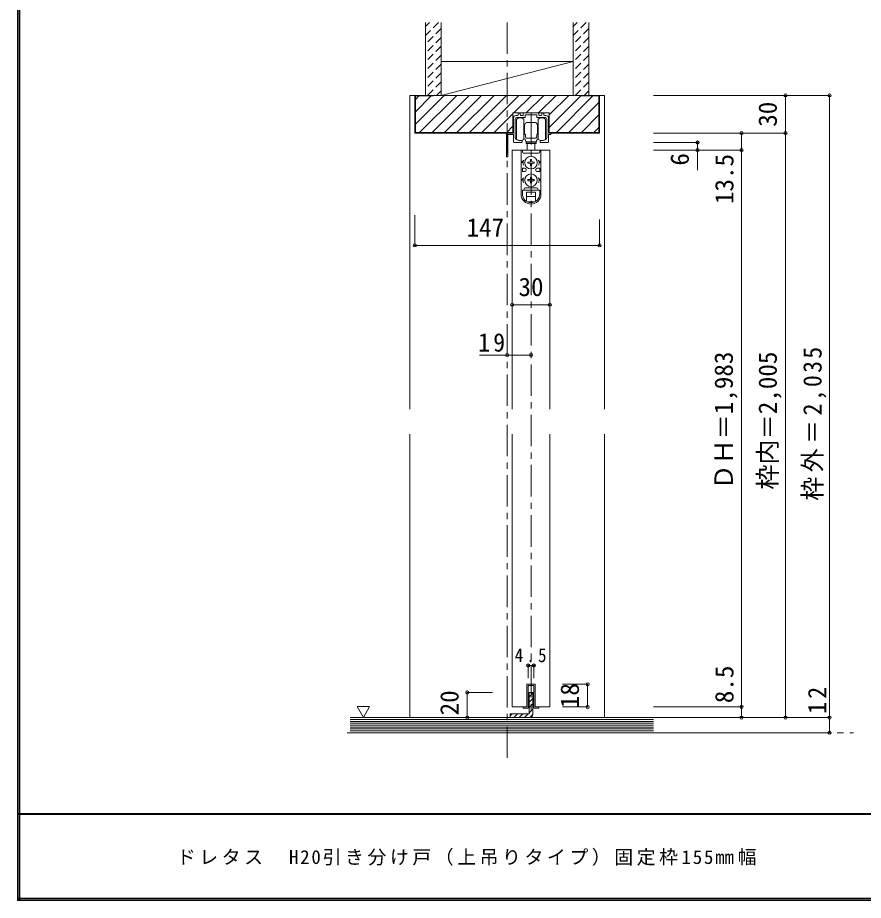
# Model space of a CAD drawing. Units: millimetres at full size, sheet at 1:5. Extents: x -973 to 977, y -718 to 696.
# Drawn here: x -973 to -300, y -701 to 1 of the extents above; entities that cross this region are included whole.
import ezdxf
from ezdxf.enums import TextEntityAlignment as Align

# ---------------------------------------------------------------- set-up
doc = ezdxf.new("R2010")
doc.units = ezdxf.units.MM
doc.header["$LTSCALE"] = 5
doc.header["$PDMODE"] = 32
doc.header["$PDSIZE"] = 2.5
doc.linetypes.add('CHAIN1', pattern=[8, 5, -1, 1, -1])
doc.linetypes.add('DASHED1', pattern=[1.8, 1.2, -0.6])
for name, color, linetype, lineweight in [('0-1_通り芯', 4, 'CHAIN1', 9), ('0-2_柱', 7, 'Continuous', 9), ('0-3_仕上げ', 2, 'Continuous', 9), ('0-4_枠', 3, 'Continuous', 9), ('0-6_扉', 2, 'Continuous', 9), ('0-7_金物', 7, 'Continuous', 9), ('0-A_文字', 7, 'Continuous', 9), ('0-B_寸法', 7, 'Continuous', 9), ('0-C_ハッチ', 4, 'DASHED1', 9), ('F-1_枠', 6, 'Continuous', 9)]:
    doc.layers.add(name, color=color, linetype=linetype, lineweight=lineweight)
doc.layers.add('F-A_文字', color=7, linetype='Continuous')
doc.styles.add('ＭＳ ゴシック', font='')
doc.styles.get('ＭＳ ゴシック').set_extended_font_data('MS Gothic')

# ---------------------------------------------------------------- blocks, each defined once
blk = doc.blocks.new('レール金物(幕板付)')
at = {"layer": '0-7_金物', "lineweight": 18}
for p, q in [((-13.092, 7.847), (-11.742, 7.847)), ((-11.242, 8.347), (-11.242, 9.347)), ((-10.742, 9.847), (-10.242, 9.847)), ((-9.742, 9.347), (-9.742, 8.347)), ((-9.242, 7.847), (-7.742, 7.847)), ((-7.242, 8.347), (-7.242, 9.347)), ((-6.742, 9.847), (4.558, 9.847)), ((-5.742, 8.047), (-5.742, 6.647)), ((3.558, 6.647), (3.558, 8.047)), ((5.058, 9.347), (5.058, 8.347)), ((5.558, 7.847), (7.058, 7.847)), ((7.558, 8.347), (7.558, 9.347)), ((8.058, 9.847), (8.558, 9.847)), ((9.058, 9.347), (9.058, 8.347)), ((9.558, 7.847), (10.908, 7.847)), ((-13.592, 4.847), (-13.592, -9.939)), ((-6.042, 6.347), (-12.092, 6.347)), ((9.908, 6.347), (3.858, 6.347)), ((11.408, -9.939), (11.408, 4.847)), ((18.508, -6.353), (18.508, -24.553)), ((-8.742, -13.653), (-14.592, -13.653)), ((-8.242, -12.265), (-8.242, -13.153)), ((6.058, -13.153), (6.058, -12.265)), ((6.437, -11.975), (7.679, -12.153)), ((12.408, -13.653), (6.558, -13.653)), ((17.308, -24.553), (17.308, -7.553))]:
    blk.add_line(p, q, dxfattribs=at)
for points in [[(3.258, 8.347), (-0.792, 8.347), (-1.092, 8.647), (-1.392, 8.347), (-5.442, 8.347)], [(-16.492, -6.153), (-15.092, -6.153), (-15.092, 5.847)], [(12.908, 5.847), (12.908, -6.153), (18.308, -6.153)], [(-15.092, -13.153), (-15.092, -7.353), (-16.492, -7.353)], [(17.108, -7.353), (12.908, -7.353), (12.908, -13.153)]]:
    blk.add_lwpolyline(points, dxfattribs=at)
for centre, radius, start, end in [((-13.092, 5.847), 2, 90, 180), ((-11.742, 8.347), 0.5, 270, 0), ((-10.742, 9.347), 0.5, 90, 180), ((-10.242, 9.347), 0.5, 0, 90), ((-9.242, 8.347), 0.5, 180, 270), ((-7.742, 8.347), 0.5, 270, 0), ((-6.742, 9.347), 0.5, 90, 180), ((-5.442, 8.047), 0.3, 90, 180), ((3.258, 8.047), 0.3, 360, 90), ((4.558, 9.347), 0.5, 360, 90), ((5.558, 8.347), 0.5, 180, 270), ((7.058, 8.347), 0.5, 270, 360), ((8.058, 9.347), 0.5, 90, 180), ((8.558, 9.347), 0.5, 360, 90), ((9.558, 8.347), 0.5, 180, 270), ((10.908, 5.847), 2, 0, 90), ((-12.092, 4.847), 1.5, 90, 180), ((-6.042, 6.647), 0.3, 270, 360), ((3.858, 6.647), 0.3, 180, 270), ((9.908, 4.847), 1.5, 0, 90), ((-16.492, -6.753), 0.6, 90, 270), ((18.308, -6.353), 0.2, 0, 90), ((-14.592, -13.153), 0.5, 180, 270), ((-13.292, -9.939), 0.3, 180, 192.08406), ((-11.63, -9.583), 2, 192.08406, 228.89829), ((-9.863, -7.153), 5, 231.94944, 270), ((-9.95, -7.112), 5.042, 270.99736, 285.28454), ((-8.742, -13.153), 0.5, 270, 0), ((-8.542, -12.265), 0.3, 360, 105.31651), ((6.358, -12.265), 0.3, 74.68349, 180), ((6.558, -13.153), 0.5, 180, 270), ((7.679, -7.153), 5, 270, 308.05056), ((9.446, -9.583), 2, 311.10171, 347.91594), ((11.108, -9.939), 0.3, 347.91594, 0), ((12.408, -13.153), 0.5, 270, 360), ((17.108, -7.553), 0.2, 360, 90), ((17.908, -24.553), 0.6, 180, 0)]:
    blk.add_arc(centre, radius, start, end, dxfattribs=at)
blk = doc.blocks.new('戸車(上吊)')
at = {"layer": '0-7_金物'}
for p, q in [((-11.601, 12.792), (-11.601, 28.792)), ((-5.601, 28.792), (-5.601, 20.792)), ((5.599, 28.792), (5.599, 20.792)), ((11.599, 12.792), (11.599, 28.792)), ((-5.601, 24.792), (-5.301, 24.792)), ((-5.601, 23.292), (-5.101, 23.292)), ((-5.101, 24.592), (-5.301, 24.792)), ((-5.301, 23.292), (-5.101, 23.492)), ((-5.101, 24.792), (-5.101, 20.792)), ((-5.001, 24.792), (-5.101, 24.792)), ((-3.501, 26.292), (-0.001, 26.292)), ((3.499, 26.292), (-0.001, 26.292)), ((4.999, 24.792), (5.099, 24.792)), ((5.099, 24.792), (5.099, 20.792)), ((5.099, 24.592), (5.299, 24.792)), ((5.299, 23.292), (5.099, 23.492)), ((5.599, 23.292), (5.099, 23.292)), ((5.599, 24.792), (5.299, 24.792)), ((-5.601, 20.792), (-5.601, 12.792)), ((-5.601, 18.292), (-5.101, 18.292)), ((-5.601, 16.792), (-5.301, 16.792)), ((-5.101, 18.092), (-5.301, 18.292)), ((-5.101, 16.992), (-5.301, 16.792)), ((-5.101, 16.792), (-5.101, 20.792)), ((-5.001, 16.792), (-5.101, 16.792)), ((-4.501, 14.792), (-4.501, 16.292)), ((4.499, 14.792), (4.499, 16.292)), ((4.999, 16.792), (5.099, 16.792)), ((5.099, 16.792), (5.099, 20.792)), ((5.099, 18.092), (5.299, 18.292)), ((5.599, 18.292), (5.099, 18.292)), ((5.099, 16.992), (5.299, 16.792)), ((5.599, 16.792), (5.299, 16.792)), ((5.599, 20.792), (5.599, 12.792)), ((-4.001, 10.492), (-4.001, 9.492)), ((3.999, 10.492), (-4.001, 10.492)), ((-4.001, 9.492), (3.999, 9.492)), ((-3.501, 13.792), (-0.001, 13.792)), ((-0.001, 10.792), (-3.501, 10.792)), ((-3.001, 10.792), (-3.001, 10.492)), ((-3.001, 4.292), (-3.001, 9.492)), ((3.499, 13.792), (-0.001, 13.792)), ((-0.001, 10.792), (3.499, 10.792)), ((2.999, 10.792), (2.999, 10.492)), ((2.999, 9.492), (2.999, 4.292)), ((3.999, 10.492), (3.999, 9.492)), ((-7.9, 4.292), (-7.9, -30.608)), ((-7.857, 4.292), (7.943, 4.292)), ((-6.9, 4.292), (-6.9, 2.792)), ((-5.9, 1.792), (5.9, 1.792)), ((6.9, 4.292), (6.9, 2.792)), ((7.9, 4.292), (7.9, -30.608)), ((-5.657, -3.708), (-7.5, -5.708)), ((-6.4, -5.708), (-7.5, -5.708)), ((-0.52, -5.188), (-2.45, -5.222)), ((-2.45, -5.222), (-2.45, -6.194)), ((-0.52, -6.227), (-2.45, -6.194)), ((-0.52, -5.188), (-0.486, -3.258)), ((-0.52, -6.227), (-0.486, -8.158)), ((0.486, -3.258), (-0.486, -3.258)), ((0.52, -5.188), (0.486, -3.258)), ((0.52, -6.227), (0.486, -8.158)), ((0.52, -5.188), (2.45, -5.222)), ((0.52, -6.227), (2.45, -6.194)), ((2.45, -6.194), (2.45, -5.222)), ((5.657, -3.708), (7.5, -5.708)), ((6.4, -5.708), (7.5, -5.708)), ((-6.9, -10.208), (-6.9, -12.708)), ((-4.9, -10.208), (-6.9, -10.208)), ((-4.9, -12.708), (-6.9, -12.708)), ((-3.9, -11.208), (-3.9, -11.708)), ((-0.486, -8.158), (0.486, -8.158)), ((3.9, -11.208), (3.9, -11.708)), ((4.9, -10.208), (6.9, -10.208)), ((4.9, -12.708), (6.9, -12.708)), ((6.9, -10.208), (6.9, -12.708)), ((-5.657, -17.708), (-7.5, -19.708)), ((-6.4, -19.708), (-7.5, -19.708)), ((-0.52, -19.188), (-2.45, -19.222)), ((-2.45, -19.222), (-2.45, -20.194)), ((-0.52, -20.227), (-2.45, -20.194)), ((-0.52, -19.188), (-0.486, -17.258)), ((-0.52, -20.227), (-0.486, -22.158)), ((0.486, -17.258), (-0.486, -17.258)), ((0.52, -19.188), (0.486, -17.258)), ((0.52, -20.227), (0.486, -22.158)), ((0.52, -19.188), (2.45, -19.222)), ((0.52, -20.227), (2.45, -20.194)), ((2.45, -20.194), (2.45, -19.222)), ((5.657, -17.708), (7.5, -19.708)), ((6.4, -19.708), (7.5, -19.708)), ((-6.4, -27.708), (6.4, -27.708)), ((-4.4, -25.708), (4.4, -25.708)), ((-0.486, -22.158), (0.486, -22.158)), ((-6.9, -30.608), (-6.9, -28.208)), ((-3.5, -29.208), (3.5, -29.208)), ((-3.5, -36.554), (-3.5, -29.208)), ((-3.5, -32.708), (3.5, -32.708)), ((3.5, -36.554), (3.5, -29.208)), ((6.9, -30.608), (6.9, -28.208)), ((-3.028, -36.808), (3.028, -36.808))]:
    blk.add_line(p, q, dxfattribs=at)
for centre in [(0, -5.708), (0, -19.708)]:
    blk.add_circle(centre, 5, dxfattribs=at)
for centre, radius, start, end in [((-8.601, 24.792), 5, 53.1301, 126.8699), ((8.599, 24.792), 5, 53.1301, 126.8699), ((-5.001, 25.292), 0.5, 270, 0), ((-3.501, 25.292), 1, 90, 180), ((3.499, 25.292), 1, 0, 90), ((4.999, 25.292), 0.5, 180, 270), ((-5.001, 16.292), 0.5, 0, 90), ((-3.501, 14.792), 1, 180, 270), ((3.499, 14.792), 1, 270, 0), ((4.999, 16.292), 0.5, 90, 180), ((-8.601, 16.792), 5, 233.1301, 306.8699), ((-6.501, 11.792), 2, 0, 63.25632), ((-3.501, 11.792), 1, 180, 270), ((3.499, 11.792), 1, 270, 0), ((6.499, 11.792), 2, 116.74368, 180), ((8.599, 16.792), 5, 233.1301, 306.8699), ((-5.9, 2.792), 1, 180, 270), ((5.9, 2.792), 1, 270, 0), ((0, -5.708), 6.4, 167.82427, 198.20996), ((0, -5.708), 6.4, 341.79004, 12.17573), ((-4.9, -11.208), 1, 0, 90), ((-4.9, -11.708), 1, 270, 0), ((4.9, -11.208), 1, 90, 180), ((4.9, -11.708), 1, 180, 270), ((0, -19.708), 6.4, 167.82427, 198.20996), ((0, -19.708), 6.4, 341.79004, 12.17573), ((-6.4, -28.208), 0.5, 90, 180), ((-6.4, -26.708), 1, 270, 0), ((-4.4, -26.708), 1, 90, 180), ((4.4, -26.708), 1, 0, 90), ((6.4, -26.708), 1, 180, 270), ((6.4, -28.208), 0.5, 0, 90), ((0, -30.808), 7.9, 180, 0), ((0, -30.608), 6.9, 180, 0)]:
    blk.add_arc(centre, radius, start, end, dxfattribs=at)

msp = doc.modelspace()

# ---------------------------------------------------------------- linework, layer by layer
at = {"layer": '0-1_通り芯'}
for p, q in [((-583.823, -2.5), (-583.823, -587.474)), ((-564.823, -74.5), (-564.823, -555.5)), ((-711.213, -567.5), (-308.323, -567.5))]:
    msp.add_line(p, q, dxfattribs=at)
at = {"layer": '0-2_柱'}
for p, q in [((-531.323, -33.5), (-636.323, -60.5)), ((-636.323, -33.5), (-636.323, -60.5)), ((-531.323, -33.5), (-636.323, -33.5)), ((-531.323, -60.5), (-531.323, -33.5)), ((-636.323, -60.5), (-531.323, -60.5))]:
    msp.add_line(p, q, dxfattribs=at)
at = {"layer": '0-3_仕上げ'}
for p, q in [((-648.823, -2.5), (-648.823, -60.5)), ((-636.323, -2.5), (-636.323, -60.5)), ((-531.323, -2.5), (-531.323, -60.5)), ((-518.823, -2.5), (-518.823, -60.5)), ((-648.823, -60.5), (-636.323, -60.5)), ((-531.323, -60.5), (-518.823, -60.5)), ((-708.823, -555.5), (-467.323, -555.5)), ((-708.823, -567.5), (-467.323, -567.5))]:
    msp.add_line(p, q, dxfattribs=at)
at = {"layer": '0-3_仕上げ', "color": 7}
for p, q in [((-708.823, -557), (-467.323, -557)), ((-708.823, -558.5), (-467.323, -558.5)), ((-708.823, -560), (-467.323, -560)), ((-708.823, -561.5), (-467.323, -561.5)), ((-708.823, -563), (-467.323, -563)), ((-708.823, -564.5), (-467.323, -564.5)), ((-708.823, -566), (-467.323, -566))]:
    msp.add_line(p, q, dxfattribs=at)
at = {"layer": '0-4_枠', "color": 4}
for p, q in [((-657.323, -60.5), (-661.323, -60.5)), ((-661.323, -60.5), (-661.323, -310.085)), ((-510.323, -60.5), (-506.323, -60.5)), ((-506.323, -60.5), (-506.323, -310.085)), ((-661.323, -330.085), (-661.323, -555.5)), ((-506.323, -330.085), (-506.323, -555.5))]:
    msp.add_line(p, q, dxfattribs=at)
at = {"layer": '0-4_枠'}
for p, q in [((-510.323, -60.5), (-657.323, -60.5)), ((-657.323, -90.5), (-657.323, -60.5)), ((-642.323, -61), (-656.823, -61)), ((-656.823, -90), (-656.823, -61)), ((-642.323, -60.5), (-642.323, -61)), ((-525.323, -61), (-525.323, -60.5)), ((-525.323, -61), (-510.823, -61)), ((-510.823, -90), (-510.823, -61)), ((-510.323, -90.5), (-510.323, -60.5)), ((-579.223, -90.5), (-579.223, -74.5)), ((-579.223, -90.5), (-657.323, -90.5)), ((-579.223, -90), (-656.823, -90)), ((-510.823, -90), (-550.423, -90)), ((-510.323, -90.5), (-550.423, -90.5))]:
    msp.add_line(p, q, dxfattribs=at)
msp.add_lwpolyline([(-550.423, -90.5), (-550.423, -74.5), (-579.223, -74.5)], dxfattribs=at)
at = {"layer": '0-6_扉', "color": 6}
for p, q in [((-549.823, -104), (-579.823, -104)), ((-579.823, -104), (-579.823, -310.085)), ((-549.823, -104), (-549.823, -310.085)), ((-579.823, -330.085), (-579.823, -547)), ((-549.823, -330.085), (-549.823, -547)), ((-568.073, -529), (-568.073, -547)), ((-561.573, -529), (-568.073, -529)), ((-561.573, -529), (-561.573, -547)), ((-568.073, -547), (-579.823, -547)), ((-549.823, -547), (-561.573, -547))]:
    msp.add_line(p, q, dxfattribs=at)
at = {"layer": '0-7_金物'}
for p, q in [((-568.073, -547), (-568.073, -529)), ((-568.073, -529), (-561.573, -529)), ((-567.073, -548), (-567.073, -530)), ((-562.573, -530), (-567.073, -530)), ((-562.573, -530), (-562.573, -548)), ((-561.573, -529), (-561.573, -547)), ((-571.073, -547), (-568.073, -547)), ((-571.073, -548), (-571.073, -547)), ((-561.573, -547), (-558.573, -547)), ((-558.573, -547), (-558.573, -548)), ((-567.073, -548), (-571.073, -548)), ((-562.573, -548), (-558.573, -548))]:
    msp.add_line(p, q, dxfattribs=at)
at = {"layer": '0-7_金物', "color": 3}
for p, q in [((-566.323, -535.5), (-563.323, -535.5)), ((-566.323, -535.5), (-566.323, -552.5)), ((-563.323, -552.5), (-563.323, -535.5)), ((-581.323, -552.5), (-581.323, -555.5)), ((-581.323, -552.5), (-566.323, -552.5)), ((-566.323, -555.5), (-581.323, -555.5))]:
    msp.add_line(p, q, dxfattribs=at)
msp.add_arc((-566.323, -552.5), 3, 270, 0, dxfattribs=at)
at = {"layer": '0-A_文字'}
for p, q in [((-703.258, -546.686), (-693.258, -546.686)), ((-703.258, -546.686), (-698.258, -555.347)), ((-693.258, -546.686), (-698.258, -555.347))]:
    msp.add_line(p, q, dxfattribs=at)
at = {"layer": '0-B_寸法', "color": 4}
for p, q in [((-327.323, -60.5), (-467.323, -60.5)), ((-362.323, -60.5), (-362.323, -555.5)), ((-327.323, -567.5), (-327.323, -60.5)), ((-362.323, -90.5), (-467.323, -90.5)), ((-397.323, -90.5), (-397.323, -555.5)), ((-432.323, -98), (-467.323, -98)), ((-432.323, -119.936), (-432.323, -98)), ((-397.323, -104), (-467.323, -104)), ((-657.323, -179.804), (-657.323, -155.746)), ((-510.323, -179.804), (-510.323, -159.246)), ((-657.323, -179.804), (-510.323, -179.804)), ((-579.823, -227.057), (-549.823, -227.057)), ((-564.823, -267.057), (-605.823, -267.057)), ((-567.073, -514), (-567.073, -524)), ((-567.073, -514), (-562.573, -514)), ((-562.573, -514), (-562.573, -524)), ((-519.823, -529), (-539.823, -529)), ((-519.823, -547), (-519.823, -529)), ((-615.573, -555.5), (-615.573, -535.5)), ((-615.573, -535.5), (-595.573, -535.5)), ((-519.823, -547), (-539.823, -547)), ((-397.323, -547), (-467.323, -547)), ((-615.573, -555.5), (-595.573, -555.5)), ((-327.323, -555.5), (-467.323, -555.5)), ((-327.323, -567.5), (-467.323, -567.5))]:
    msp.add_line(p, q, dxfattribs=at)
at = {"layer": '0-B_寸法'}
for p in [(-362.323, -60.5), (-327.323, -60.5), (-397.323, -90.5), (-362.323, -90.5), (-432.323, -98), (-432.323, -104), (-397.323, -104), (-657.323, -179.804), (-510.323, -179.804), (-579.823, -227.057), (-549.823, -227.057), (-583.823, -267.057), (-564.823, -267.057), (-567.073, -514), (-562.573, -514), (-519.823, -529), (-615.573, -535.5), (-519.823, -547), (-397.323, -547), (-615.573, -555.5), (-397.323, -555.5), (-362.323, -555.5), (-362.323, -555.5), (-327.323, -555.5), (-327.323, -567.5)]:
    msp.add_point(p, dxfattribs=at)
at = {"layer": '0-C_ハッチ'}
for p, q in [((-638.54, -2.5), (-648.823, -12.782)), ((-645.612, -2.5), (-648.823, -5.711)), ((-521.04, -2.5), (-531.323, -12.782)), ((-528.112, -2.5), (-531.323, -5.711)), ((-636.323, -7.353), (-648.823, -19.853)), ((-518.823, -7.353), (-531.323, -19.853)), ((-636.323, -14.424), (-648.823, -26.924)), ((-518.823, -14.424), (-531.323, -26.924)), ((-636.323, -21.495), (-648.823, -33.995)), ((-518.823, -21.495), (-531.323, -33.995)), ((-636.323, -28.566), (-648.823, -41.066)), ((-518.823, -28.566), (-531.323, -41.066)), ((-636.323, -35.637), (-648.823, -48.137)), ((-518.823, -35.637), (-531.323, -48.137)), ((-636.323, -42.709), (-648.823, -55.209)), ((-518.823, -42.709), (-531.323, -55.209)), ((-636.323, -49.78), (-647.043, -60.5)), ((-518.823, -49.78), (-529.543, -60.5)), ((-636.323, -56.851), (-639.972, -60.5)), ((-518.823, -56.851), (-522.472, -60.5))]:
    msp.add_line(p, q, dxfattribs=at)
at = {"layer": '0-C_ハッチ', "linetype": 'Continuous'}
for p, q in [((-656.823, -83.472), (-633.85, -60.5)), ((-656.823, -73.573), (-644.25, -61)), ((-656.823, -63.673), (-654.149, -61)), ((-653.451, -90), (-623.951, -60.5)), ((-643.551, -90), (-614.051, -60.5)), ((-633.652, -90), (-604.152, -60.5)), ((-594.252, -60.5), (-623.752, -90)), ((-613.853, -90), (-584.353, -60.5)), ((-603.953, -90), (-574.453, -60.5)), ((-578.554, -74.5), (-564.554, -60.5)), ((-568.654, -74.5), (-554.654, -60.5)), ((-558.755, -74.5), (-544.755, -60.5)), ((-550.423, -76.067), (-534.855, -60.5)), ((-550.423, -85.967), (-525.323, -60.867)), ((-515.556, -61), (-544.556, -90)), ((-534.657, -90), (-510.823, -66.166)), ((-594.054, -90), (-579.223, -75.169)), ((-524.757, -90), (-510.823, -76.065)), ((-584.154, -90), (-579.223, -85.068)), ((-514.858, -90), (-510.823, -85.965)), ((-566.323, -538.982), (-563.323, -535.982)), ((-566.323, -543.225), (-563.323, -540.225)), ((-566.323, -547.468), (-563.323, -544.468)), ((-581.323, -553.982), (-579.84, -552.5)), ((-578.598, -555.5), (-575.598, -552.5)), ((-574.355, -555.5), (-571.355, -552.5)), ((-570.112, -555.5), (-567.112, -552.5)), ((-566.323, -551.71), (-563.323, -548.71)), ((-565.829, -555.459), (-563.363, -552.993))]:
    msp.add_line(p, q, dxfattribs=at)
at = {"layer": 'F-1_枠'}
for p, q in [((-973.347, 695.833), (-973.347, -700.833)), ((-972.514, 695.833), (-972.514, -700.833)), ((-971.68, 695.833), (-971.68, -700.833)), ((976.653, -631.667), (-973.347, -631.667)), ((976.653, -632.5), (-973.347, -632.5)), ((976.653, -699.167), (-973.347, -699.167)), ((976.653, -700), (-973.347, -700)), ((976.653, -700.833), (-973.347, -700.833))]:
    msp.add_line(p, q, dxfattribs=at)

# ---------------------------------------------------------------- block references
at = {"layer": '0-7_金物', "xscale": -1}
msp.add_blockref('レール金物(幕板付)', (-565.914, -84.347), dxfattribs=at)
at = {"layer": '0-7_金物'}
msp.add_blockref('戸車(上吊)', (-564.822, -108.292), dxfattribs=at)

# ---------------------------------------------------------------- texts
at = {"layer": '0-B_寸法', "style": 'ＭＳ ゴシック'}
for s, p in [('30', (-364.823, -85.5)), ('6', (-434.823, -116.385)), ('13.5', (-399.323, -147)), ('ＤＨ＝1,983', (-399.823, -374.167)), ('枠内＝2,005', (-364.823, -374.167)), ('8.5', (-399.323, -544)), ('18', (-522.323, -548)), ('20', (-618.073, -553.707))]:
    msp.add_text(s, height=14.66, rotation=90, dxfattribs=at).set_placement(p, align=Align.BOTTOM_LEFT)
for s, p in [('147', (-616.145, -177.304)), ('30', (-574.823, -224.557))]:
    msp.add_text(s, height=14.66, dxfattribs=at).set_placement(p, align=Align.BOTTOM_LEFT)
at = {"layer": '0-B_寸法', "attachment_point": 7, "style": 'ＭＳ ゴシック'}
for s, insert, char_height in [('\\T1.27;\\W0.95;19', (-606.948, -264.557), 14.66), ('\\T1.38;\\W0.9;4.5', (-577.823, -511.5), 11)]:
    msp.add_mtext(s, dxfattribs=dict(at, insert=insert, char_height=char_height))
at = {"layer": '0-B_寸法', "char_height": 14.66, "attachment_point": 7, "rotation": 90, "style": 'ＭＳ ゴシック'}
for s, insert in [('\\T1.19;\\W0.95;枠外＝2,035', (-329.823, -382.917)), ('\\T1.27;\\W0.95;12', (-329.823, -552.5))]:
    msp.add_mtext(s, dxfattribs=dict(at, insert=insert))
at = {"layer": 'F-A_文字', "insert": (-846.68, -673.333), "char_height": 11, "attachment_point": 7, "style": 'ＭＳ ゴシック'}
msp.add_mtext('\\T1.19;ドレタス\u3000H20引き分け戸（上吊りタイプ）固定枠155㎜幅', dxfattribs=at)

doc.saveas('drawing.dxf')
